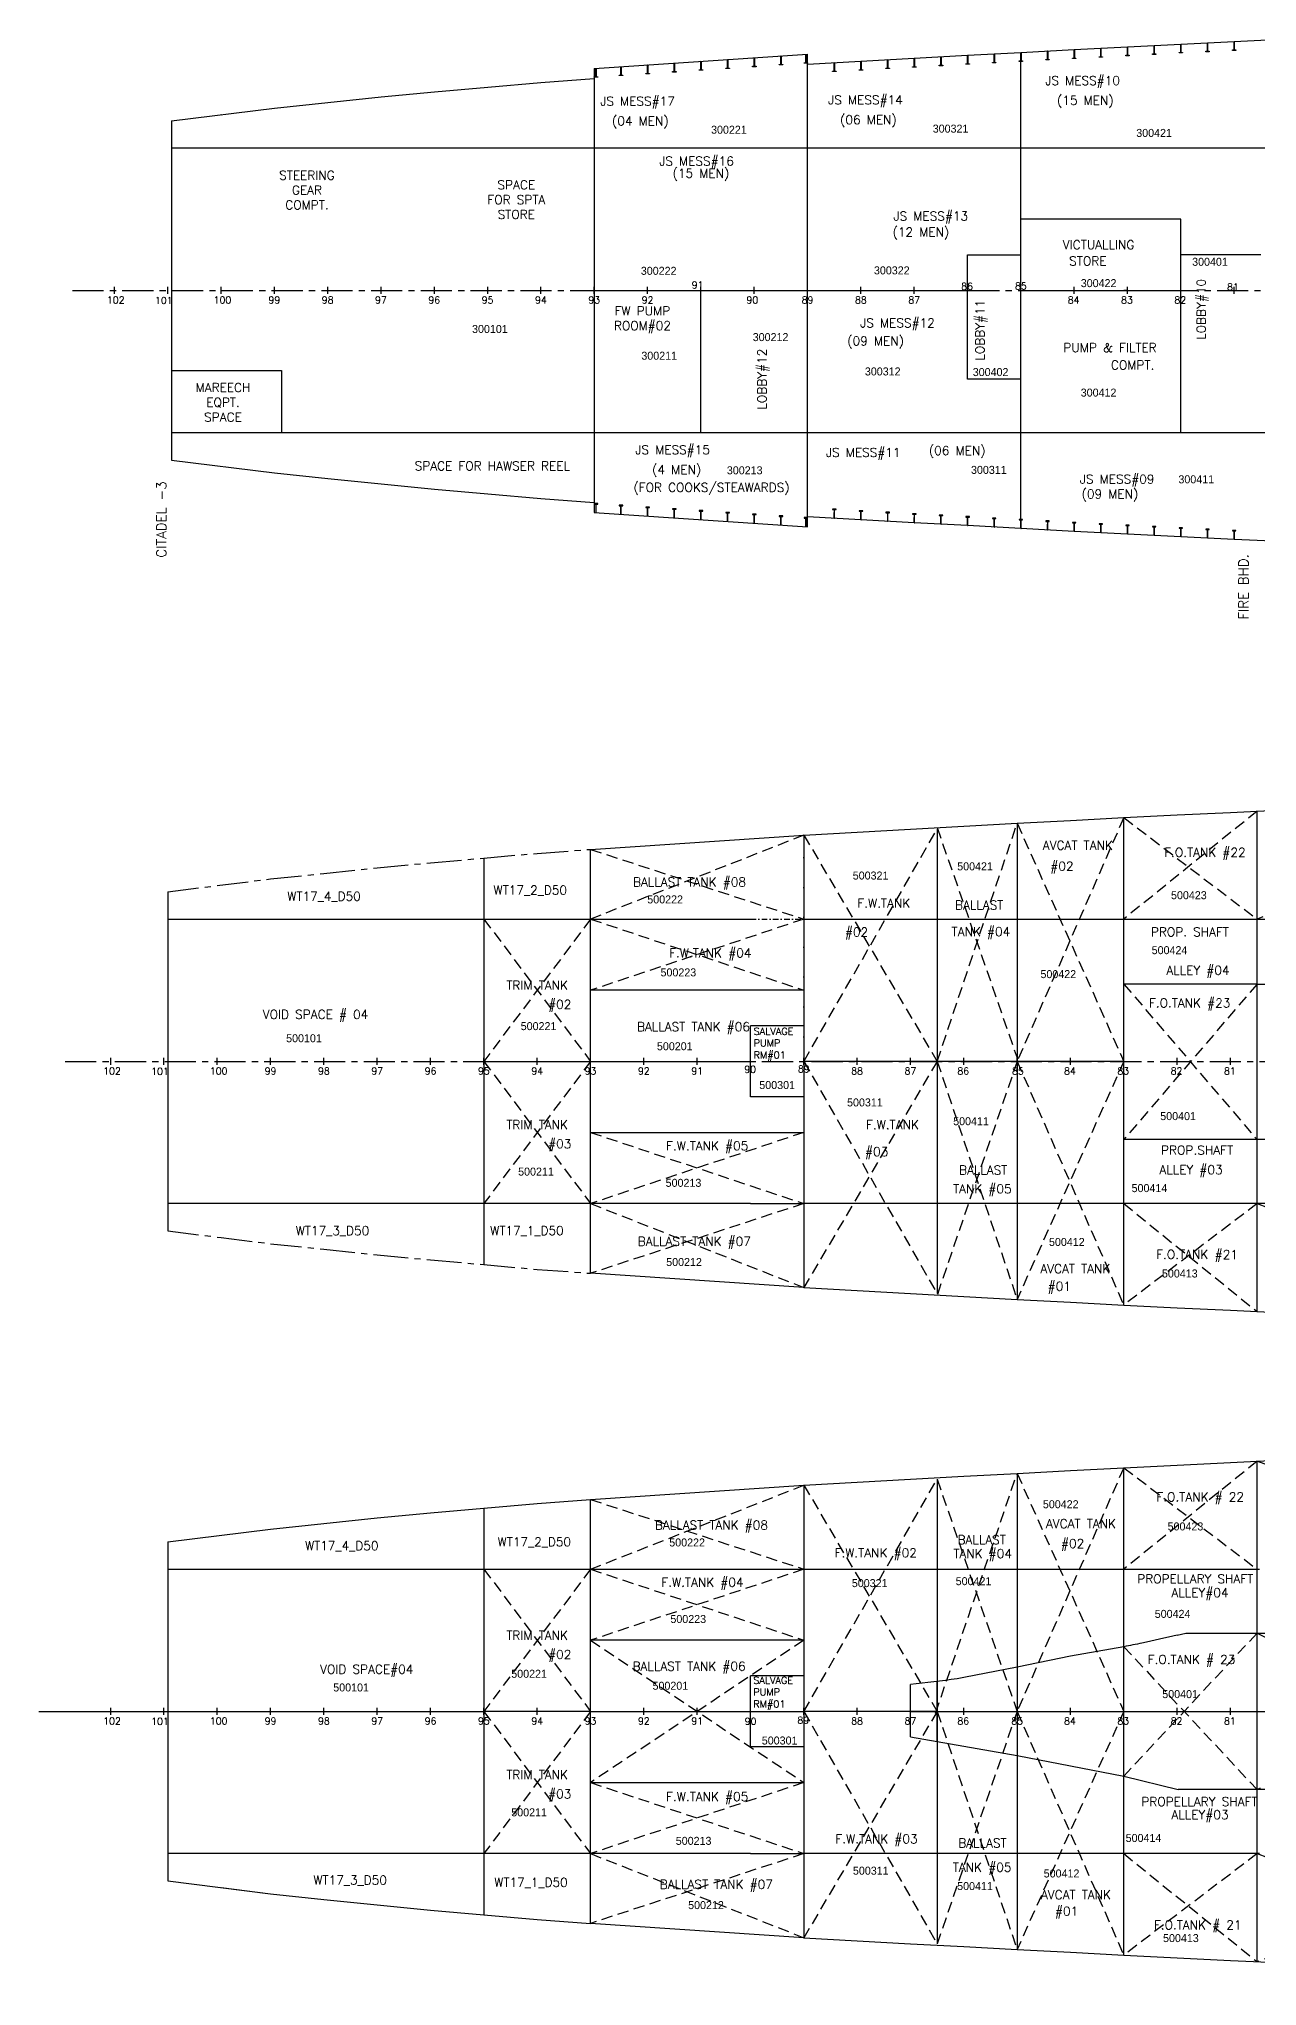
# Model space of a CAD drawing. Header units: millimetres. Extents: x 4499 to 177087, y -131598 to 56514.
# Drawn here: x 6925 to 41195, y -131598 to -76835 of the extents above; entities that cross this region are included whole.
import ezdxf
from ezdxf.enums import TextEntityAlignment as Align

# ---------------------------------------------------------------- set-up
doc = ezdxf.new("R2010")
doc.units = ezdxf.units.MM
doc.header["$LTSCALE"] = 700
doc.header["$MEASUREMENT"] = 0
for name, pattern in [('CENTER', [2, 1.25, -0.25, 0.25, -0.25]), ('CL', [375, 300, -25, 25, -25]), ('DASHDOT2', [0.5, 0.25, -0.125, 0, -0.125]), ('DASHED', [0.75, 0.5, -0.25]), ('DOTDASH', [1.2, 0.6, -0.3, 0, -0.3]), ('DOTDASH1', [1600, 1000, -250, 100, -250]), ('H', [600, 300, -300])]:
    doc.linetypes.add(name, pattern=pattern)
for name, color, linetype in [('00', 7, 'Continuous'), ('01', 7, 'Continuous'), ('3 DECK', 7, 'Continuous'), ('4 DECK', 7, 'Continuous'), ('AP & CLS', 7, 'Continuous'), ('COMPT.NOS', 4, 'Continuous'), ('COMPTNAME', 7, 'Continuous'), ('EDC', 7, 'Continuous'), ('HOLD', 7, 'Continuous')]:
    doc.layers.add(name, color=color, linetype=linetype)
doc.styles.add('ROMANS', font='romans.shx', dxfattribs={"height": 150})
doc.styles.add('style1', font='romans.shx', dxfattribs={"height": 250})

msp = doc.modelspace()

# ---------------------------------------------------------------- linework, layer by layer
at = {"color": 18, "true_color": 0x000000}
for p, q in [((34550, -90604), (34550, -77213)), ((22549, -77665), (22549, -90151)), ((28550, -90553), (28550, -77263)), ((60051, -79908), (10655, -79908)), ((39050, -81908), (34550, -81908)), ((39050, -87909), (39050, -81908)), ((10549, -84008), (10549, -83808)), ((12049, -84008), (12049, -83808)), ((13549, -84008), (13549, -83808)), ((15049, -84008), (15049, -83808)), ((16549, -84008), (16549, -83808)), ((18049, -84008), (18049, -83808)), ((19549, -84008), (19549, -83808)), ((21049, -84008), (21049, -83808)), ((22549, -84008), (22549, -83808)), ((22549, -83908), (33050, -83908)), ((24050, -84008), (24050, -83808)), ((25550, -84008), (25550, -83808)), ((25550, -87909), (25550, -83908)), ((27050, -84008), (27050, -83808)), ((28550, -84008), (28550, -83808)), ((30050, -84008), (30050, -83808)), ((31550, -84008), (31550, -83808)), ((33050, -84008), (33050, -83808)), ((33050, -86408), (33050, -83908)), ((34550, -84008), (34550, -83808)), ((34550, -83908), (39050, -83908)), ((36050, -84008), (36050, -83808)), ((37550, -84008), (37550, -83808)), ((39050, -84008), (39050, -83808)), ((40550, -84008), (40550, -83808)), ((34550, -86408), (33050, -86408)), ((57551, -87909), (10655, -87909)), ((32194, -99057), (32194, -112123)), ((34444, -98895), (34444, -112285)), ((37445, -112444), (37445, -98736)), ((22444, -111551), (22444, -99629)), ((28444, -99227), (28444, -111953)), ((19444, -99872), (19444, -111308)), ((10549, -101590), (26944, -101590)), ((28444, -101590), (59946, -101590)), ((41195, -103416), (37445, -103416)), ((41195, -103416), (59946, -103416)), ((28444, -103590), (22444, -103590)), ((26944, -106590), (26944, -104590)), ((28444, -104590), (26944, -104590)), ((40445, -105690), (40445, -105490)), ((28444, -106590), (26944, -106590)), ((22444, -107590), (28444, -107590)), ((39202, -107790), (37445, -107790)), ((57446, -107790), (39202, -107790)), ((26944, -109590), (10549, -109590)), ((57446, -109590), (28444, -109590)), ((34444, -117178), (34444, -130569)), ((37445, -122053), (37445, -117019)), ((28444, -117510), (28444, -130237)), ((28444, -117510), (28444, -123873)), ((32194, -117340), (32194, -130407)), ((19444, -118155), (19444, -129592)), ((22444, -129835), (22444, -117912)), ((10549, -119873), (26944, -119873)), ((26944, -119873), (28444, -119873)), ((28444, -119873), (41267, -119873)), ((28444, -121873), (22444, -121873)), ((37445, -125693), (37445, -122053)), ((38945, -121733), (39195, -121673)), ((39195, -121673), (59946, -121673)), ((34444, -122633), (34444, -125113)), ((26944, -124873), (26944, -122873)), ((28444, -122873), (26944, -122873)), ((31444, -124585), (31444, -123115)), ((32194, -124717), (32194, -123030)), ((23944, -123973), (23944, -123773)), ((25444, -123973), (25444, -123773)), ((26944, -123973), (26944, -123773)), ((28444, -123973), (28444, -123773)), ((32194, -123873), (28444, -123873)), ((29944, -123973), (29944, -123773)), ((31444, -123873), (32194, -123873)), ((32194, -123873), (37445, -123873)), ((37445, -123873), (59946, -123873)), ((31444, -124585), (34444, -125113)), ((28444, -124873), (26944, -124873)), ((34444, -125113), (37445, -125693)), ((22444, -125873), (28444, -125873)), ((37445, -130728), (37445, -125693)), ((37445, -125693), (38975, -126074)), ((59946, -126074), (38975, -126074)), ((26944, -127874), (10549, -127874)), ((26944, -127874), (28444, -127874)), ((41267, -127874), (28444, -127874))]:
    msp.add_line(p, q, dxfattribs=at)
at = {"color": 18, "linetype": 'ByBlock', "true_color": 0x000000}
for p, q in [((33050, -83908), (33050, -82909)), ((33050, -82909), (34550, -82909))]:
    msp.add_line(p, q, dxfattribs=at)
at = {"color": 18, "linetype": 'CENTER', "true_color": 0x000000}
for p, q in [((7870, -83908), (163784, -83908)), ((7664, -105590), (163779, -105590))]:
    msp.add_line(p, q, dxfattribs=at)
at = {"color": 18, "linetype": 'Continuous', "true_color": 0x000000}
for p, q in [((9049, -84008), (9049, -83808)), ((41195, -112628), (41195, -98552)), ((8943, -105690), (8943, -105490)), ((10443, -105690), (10443, -105490)), ((11943, -105690), (11943, -105490)), ((13443, -105690), (13443, -105490)), ((14943, -105690), (14943, -105490)), ((16444, -105690), (16444, -105490)), ((17944, -105690), (17944, -105490)), ((19444, -105690), (19444, -105490)), ((20944, -105690), (20944, -105490)), ((22444, -105690), (22444, -105490)), ((23944, -105690), (23944, -105490)), ((25444, -105690), (25444, -105490)), ((26944, -105690), (26944, -105490)), ((28444, -105690), (28444, -105490)), ((29944, -105690), (29944, -105490)), ((31444, -105690), (31444, -105490)), ((32944, -105690), (32944, -105490)), ((34444, -105690), (34444, -105490)), ((35944, -105690), (35944, -105490)), ((37445, -105590), (37445, -105390)), ((38945, -105690), (38945, -105490)), ((26944, -109590), (28444, -109590)), ((41195, -130911), (41195, -116836)), ((32944, -123973), (32944, -123773)), ((34444, -123973), (34444, -123773)), ((35944, -123973), (35944, -123773)), ((37445, -123973), (37445, -123773)), ((38945, -123973), (38945, -123773)), ((40445, -123973), (40445, -123773))]:
    msp.add_line(p, q, dxfattribs=at)
at = {"color": 18, "linetype": 'DASHED', "lineweight": -2, "ltscale": 0.9, "true_color": 0x000000, "transparency": 33554534}
for p, q in [((41195, -98552), (37445, -101590)), ((50195, -98178), (41195, -101590)), ((28444, -105590), (32194, -99057)), ((32194, -105590), (34444, -98895)), ((32194, -99016), (34444, -105490)), ((37445, -98736), (34444, -105590)), ((34444, -98895), (37445, -105590)), ((37445, -98736), (41195, -101590)), ((28444, -99227), (22444, -101590)), ((22444, -99629), (28444, -101590)), ((28444, -99227), (32194, -105590)), ((22444, -101590), (19444, -105590)), ((19444, -101590), (22444, -105590)), ((28444, -101590), (22444, -103590)), ((22444, -101590), (28444, -103590)), ((41195, -103416), (37445, -107790)), ((37445, -103416), (41195, -107790)), ((22444, -105590), (19444, -109590)), ((19444, -105590), (22444, -109590)), ((32194, -105590), (28444, -111953)), ((28444, -105590), (32194, -112123)), ((34444, -105590), (32194, -112164)), ((32194, -105590), (34444, -112285)), ((37445, -105590), (34444, -112285)), ((34444, -105590), (37445, -112444)), ((28444, -107590), (22444, -109590)), ((22444, -107590), (28444, -109590)), ((28444, -109590), (22444, -111551)), ((22444, -109590), (28444, -111953)), ((37445, -109590), (41195, -112628)), ((41195, -109590), (37445, -112444)), ((41195, -109590), (50195, -113002)), ((32151, -123919), (34444, -117178)), ((37445, -117019), (34444, -123873)), ((34444, -117178), (37445, -123873)), ((41195, -116836), (37445, -119873)), ((37445, -117019), (41195, -119873)), ((41195, -116836), (50195, -119873)), ((22444, -119873), (28444, -117510)), ((28444, -123873), (32194, -117340)), ((28444, -117510), (32194, -123873)), ((32194, -117340), (34444, -123873)), ((22444, -117912), (28444, -119873)), ((22444, -119873), (19444, -123873)), ((19444, -119873), (22444, -123873)), ((22444, -119873), (28444, -121873)), ((28444, -119873), (22444, -121873)), ((22444, -121873), (28444, -125873)), ((28444, -121873), (22444, -125873)), ((41195, -121673), (37445, -125693)), ((37445, -122053), (41195, -126074)), ((41195, -121673), (50195, -126074)), ((50195, -121673), (41195, -126074)), ((22444, -123873), (19444, -127874)), ((19444, -123873), (22444, -127874)), ((32194, -123873), (28444, -130237)), ((28444, -123873), (32194, -130407)), ((34444, -123873), (32194, -130407)), ((32194, -123873), (34444, -130569)), ((37445, -123873), (34444, -130569)), ((34444, -123873), (37445, -130728)), ((22444, -125873), (28444, -127874)), ((28444, -125873), (22444, -127874)), ((22444, -127874), (28444, -130237)), ((28444, -127874), (22444, -129835)), ((41195, -127874), (37445, -130728)), ((37445, -127874), (41195, -130911)), ((41195, -127874), (50195, -131286)), ((50195, -127874), (41195, -130911))]:
    msp.add_line(p, q, dxfattribs=at)
at = {"color": 18, "linetype": 'DOTDASH', "true_color": 0x000000}
msp.add_line((28444, -99227), (28444, -105590), dxfattribs=at)
at = {"color": 18, "linetype": 'DASHDOT2', "ltscale": 0.9, "true_color": 0x000000}
msp.add_line((26944, -101590), (28444, -101590), dxfattribs=at)
at = {"color": 18, "linetype": 'DOTDASH1', "true_color": 0x000000}
for p, q in [((19444, -105590), (26944, -105590)), ((37445, -105590), (28444, -105590)), ((8943, -123973), (8943, -123773)), ((10443, -123973), (10443, -123773)), ((11943, -123973), (11943, -123773)), ((13443, -123973), (13443, -123773)), ((14943, -123973), (14943, -123773)), ((16444, -123973), (16444, -123773)), ((17944, -123973), (17944, -123773)), ((19444, -123973), (19444, -123773)), ((22444, -123873), (19444, -123873)), ((20944, -123973), (20944, -123773)), ((22444, -123973), (22444, -123773)), ((22444, -123873), (28444, -123873)), ((31444, -123973), (31444, -123773))]:
    msp.add_line(p, q, dxfattribs=at)
at = {"color": 18, "true_color": 0x000000}
msp.add_lwpolyline([(12049, -78965), (12077, -78962)], dxfattribs=at)
msp.add_lwpolyline([(38945, -121733, -0.004186), (37957, -121953, -0.008118), (37445, -122053), (35944, -122321), (34444, -122633), (32944, -122923, -0.012136), (32754, -122955, -0.009663), (31444, -123115)], format="xyb", dxfattribs=at)
at = {"layer": '00', "color": 18, "true_color": 0x000000}
msp.add_line((41300, -82908), (39050, -82908), dxfattribs=at)
at = {"layer": '01', "color": 18, "linetype": 'ByBlock', "true_color": 0x000000}
for p, q in [((34550, -77213), (34550, -77372)), ((35300, -77173), (35300, -77332)), ((36050, -77133), (36050, -77385)), ((36800, -77094), (36800, -77108)), ((37550, -77054), (37550, -77201)), ((38300, -77016), (38300, -77268)), ((39050, -76978), (39050, -77230)), ((39800, -76942), (39800, -77194)), ((40550, -76906), (40550, -77065)), ((23299, -77615), (23299, -77867)), ((24050, -77565), (24050, -77817)), ((24800, -77515), (24800, -77558)), ((25550, -77464), (25550, -77497)), ((26300, -77414), (26300, -77666)), ((27050, -77364), (27050, -77616)), ((27800, -77314), (27800, -77491)), ((28500, -77267), (28500, -77426)), ((29300, -77503), (29300, -77662)), ((30050, -77460), (30050, -77712)), ((31550, -77375), (31550, -77522)), ((32300, -77335), (32300, -77587)), ((33050, -77294), (33050, -77546)), ((33800, -77254), (33800, -77506)), ((30050, -83908), (30150, -83908)), ((37550, -83908), (37450, -83908)), ((37550, -83908), (37650, -83908)), ((23299, -90202), (23299, -89950)), ((24050, -90252), (24050, -90000)), ((24800, -90302), (24800, -90050)), ((25550, -90352), (25550, -90100)), ((26300, -90403), (26300, -90151)), ((27050, -90453), (27050, -90201)), ((27800, -90503), (27800, -90251)), ((28500, -90550), (28500, -90298)), ((29300, -90314), (29300, -90155)), ((30050, -90357), (30050, -90105)), ((31550, -90442), (31550, -90294)), ((32300, -90482), (32300, -90230)), ((33050, -90523), (33050, -90271)), ((33800, -90563), (33800, -90311)), ((30800, -90399), (30800, -90385)), ((34550, -90604), (34550, -90445)), ((35300, -90644), (35300, -90485)), ((36050, -90684), (36050, -90432)), ((36800, -90723), (36800, -90709)), ((37550, -90763), (37550, -90615)), ((38300, -90801), (38300, -90549)), ((39050, -90839), (39050, -90587)), ((39800, -90875), (39800, -90623)), ((40550, -90911), (40550, -90752))]:
    msp.add_line(p, q, dxfattribs=at)
at = {"layer": '3 DECK', "color": 18, "true_color": 0x000000}
for p, q in [((22549, -77665), (28550, -77263)), ((22549, -90151), (28550, -90553))]:
    msp.add_line(p, q, dxfattribs=at)
for points in [[(28550, -77545), (30050, -77460), (31550, -77375), (33050, -77294), (34550, -77213), (36050, -77133), (37550, -77054), (39050, -76978), (40550, -76906), (42050, -76835)], [(34554, -77213), (34554, -77453), (34582, -77453), (34600, -77453), (34600, -77465), (34582, -77465), (34500, -77465), (34500, -77453), (34546, -77453), (34546, -77213), (34554, -77213)], [(35304, -77173), (35304, -77413), (35332, -77413), (35350, -77413), (35350, -77425), (35332, -77425), (35250, -77425), (35250, -77413), (35296, -77413), (35296, -77173), (35304, -77173)], [(36054, -77133), (36054, -77373), (36083, -77373), (36100, -77373), (36100, -77385), (36082, -77385), (36000, -77385), (36000, -77373), (36046, -77373), (36046, -77133), (36054, -77133)], [(36804, -77093), (36804, -77334), (36833, -77334), (36850, -77334), (36850, -77346), (36832, -77346), (36750, -77346), (36750, -77334), (36796, -77334), (36796, -77094), (36804, -77093)], [(37554, -77054), (37554, -77294), (37583, -77294), (37600, -77294), (37600, -77306), (37582, -77306), (37500, -77306), (37500, -77294), (37546, -77294), (37546, -77054), (37554, -77054)], [(38304, -77016), (38304, -77256), (38333, -77256), (38350, -77256), (38350, -77268), (38333, -77268), (38250, -77268), (38250, -77256), (38296, -77256), (38296, -77016), (38304, -77016)], [(39054, -76978), (39054, -77218), (39083, -77218), (39100, -77218), (39100, -77230), (39083, -77230), (39000, -77230), (39000, -77218), (39046, -77218), (39046, -76978), (39054, -76978)], [(39804, -76942), (39804, -77182), (39833, -77182), (39850, -77182), (39850, -77194), (39833, -77194), (39750, -77194), (39750, -77182), (39796, -77182), (39796, -76942), (39804, -76942)], [(40554, -76906), (40554, -77146), (40583, -77146), (40600, -77146), (40600, -77158), (40583, -77158), (40500, -77158), (40500, -77146), (40546, -77146), (40546, -76906), (40554, -76906)], [(22603, -77662), (22603, -77902), (22632, -77902), (22649, -77902), (22649, -77914), (22632, -77914), (22549, -77914), (22549, -77902), (22595, -77902), (22595, -77662), (22603, -77662)], [(23303, -77615), (23303, -77855), (23332, -77855), (23349, -77855), (23349, -77867), (23332, -77867), (23249, -77867), (23249, -77855), (23295, -77855), (23296, -77615), (23303, -77615)], [(24053, -77565), (24054, -77805), (24082, -77805), (24100, -77805), (24100, -77817), (24082, -77817), (24000, -77817), (24000, -77805), (24046, -77805), (24046, -77565), (24053, -77565)], [(24803, -77514), (24803, -77755), (24832, -77755), (24849, -77755), (24849, -77767), (24832, -77767), (24749, -77767), (24749, -77755), (24795, -77755), (24796, -77515), (24803, -77514)], [(25554, -77464), (25554, -77704), (25582, -77704), (25600, -77704), (25600, -77716), (25582, -77716), (25500, -77716), (25500, -77704), (25546, -77704), (25546, -77465), (25554, -77464)], [(26304, -77414), (26304, -77654), (26332, -77654), (26350, -77654), (26350, -77666), (26332, -77666), (26250, -77666), (26250, -77654), (26296, -77654), (26296, -77414), (26304, -77414)], [(27054, -77364), (27054, -77604), (27082, -77604), (27100, -77604), (27100, -77616), (27082, -77616), (27000, -77616), (27000, -77604), (27046, -77604), (27046, -77364), (27054, -77364)], [(27804, -77313), (27804, -77554), (27832, -77554), (27850, -77554), (27850, -77566), (27832, -77566), (27750, -77566), (27750, -77554), (27796, -77554), (27796, -77314), (27804, -77313)], [(28504, -77267), (28504, -77507), (28532, -77507), (28550, -77507), (28550, -77519), (28532, -77519), (28450, -77519), (28450, -77507), (28496, -77507), (28496, -77267), (28504, -77267)], [(29304, -77502), (29304, -77743), (29332, -77743), (29350, -77743), (29350, -77755), (29332, -77755), (29250, -77755), (29250, -77743), (29296, -77743), (29296, -77503), (29304, -77502)], [(30054, -77460), (30054, -77700), (30082, -77700), (30100, -77700), (30100, -77712), (30082, -77712), (30000, -77712), (30000, -77700), (30046, -77700), (30046, -77460), (30054, -77460)], [(30804, -77417), (30804, -77658), (30832, -77658), (30850, -77658), (30850, -77670), (30832, -77670), (30750, -77670), (30750, -77658), (30796, -77658), (30796, -77418), (30804, -77417)], [(31554, -77375), (31554, -77615), (31582, -77615), (31600, -77615), (31600, -77627), (31582, -77627), (31500, -77627), (31500, -77615), (31546, -77615), (31546, -77375), (31554, -77375)], [(32304, -77334), (32304, -77575), (32332, -77575), (32350, -77575), (32350, -77587), (32332, -77587), (32250, -77587), (32250, -77575), (32296, -77575), (32296, -77335), (32304, -77334)], [(33054, -77294), (33054, -77534), (33082, -77534), (33100, -77534), (33100, -77546), (33082, -77546), (33000, -77546), (33000, -77534), (33046, -77534), (33046, -77294), (33054, -77294)], [(33804, -77253), (33804, -77494), (33832, -77494), (33850, -77494), (33850, -77506), (33832, -77506), (33750, -77506), (33750, -77494), (33796, -77494), (33796, -77254), (33804, -77253)], [(10655, -79139), (13549, -78778), (15049, -78621), (16549, -78465), (18049, -78323), (19549, -78190), (21049, -78058), (22549, -77947)], [(10655, -79139), (10655, -88678)], [(10655, -88678), (13549, -89039), (15049, -89196), (16549, -89352), (18049, -89494), (19549, -89627), (21049, -89759), (22549, -89870)], [(22603, -90155), (22603, -89915), (22632, -89915), (22649, -89915), (22649, -89903), (22632, -89903), (22549, -89903), (22549, -89915), (22595, -89915), (22595, -90154), (22603, -90155)], [(23303, -90202), (23303, -89962), (23332, -89962), (23349, -89962), (23349, -89950), (23332, -89950), (23249, -89950), (23249, -89962), (23295, -89962), (23296, -90201), (23303, -90202)], [(24053, -90252), (24054, -90012), (24082, -90012), (24100, -90012), (24100, -90000), (24082, -90000), (24000, -90000), (24000, -90012), (24046, -90012), (24046, -90252), (24053, -90252)], [(24803, -90302), (24803, -90062), (24832, -90062), (24849, -90062), (24849, -90050), (24832, -90050), (24749, -90050), (24749, -90062), (24795, -90062), (24796, -90302), (24803, -90302)], [(25554, -90353), (25554, -90112), (25582, -90112), (25600, -90112), (25600, -90100), (25582, -90100), (25500, -90100), (25500, -90112), (25546, -90112), (25546, -90352), (25554, -90353)], [(26304, -90403), (26304, -90163), (26332, -90163), (26350, -90163), (26350, -90151), (26332, -90151), (26250, -90151), (26250, -90163), (26296, -90163), (26296, -90402), (26304, -90403)], [(27054, -90453), (27054, -90213), (27082, -90213), (27100, -90213), (27100, -90201), (27082, -90201), (27000, -90201), (27000, -90213), (27046, -90213), (27046, -90453), (27054, -90453)], [(27804, -90503), (27804, -90263), (27832, -90263), (27850, -90263), (27850, -90251), (27832, -90251), (27750, -90251), (27750, -90263), (27796, -90263), (27796, -90503), (27804, -90503)], [(28504, -90550), (28504, -90310), (28532, -90310), (28550, -90310), (28550, -90298), (28532, -90298), (28450, -90298), (28450, -90310), (28496, -90310), (28496, -90550), (28504, -90550)], [(42050, -90982), (40550, -90911), (39050, -90839), (37550, -90763), (36050, -90684), (34550, -90604), (33050, -90523), (31550, -90442), (30050, -90357), (28550, -90272)], [(29304, -90314), (29304, -90074), (29332, -90074), (29350, -90074), (29350, -90062), (29332, -90062), (29250, -90062), (29250, -90074), (29296, -90074), (29296, -90314), (29304, -90314)], [(30054, -90357), (30054, -90117), (30082, -90117), (30100, -90117), (30100, -90105), (30082, -90105), (30000, -90105), (30000, -90117), (30046, -90117), (30046, -90356), (30054, -90357)], [(30804, -90399), (30804, -90159), (30832, -90159), (30850, -90159), (30850, -90147), (30832, -90147), (30750, -90147), (30750, -90159), (30796, -90159), (30796, -90399), (30804, -90399)], [(31554, -90442), (31554, -90202), (31582, -90202), (31600, -90202), (31600, -90190), (31582, -90190), (31500, -90190), (31500, -90202), (31546, -90202), (31546, -90441), (31554, -90442)], [(32304, -90482), (32304, -90242), (32332, -90242), (32350, -90242), (32350, -90230), (32332, -90230), (32250, -90230), (32250, -90242), (32296, -90242), (32296, -90482), (32304, -90482)], [(33054, -90523), (33054, -90283), (33082, -90283), (33100, -90283), (33100, -90271), (33082, -90271), (33000, -90271), (33000, -90283), (33046, -90283), (33046, -90522), (33054, -90523)], [(33804, -90563), (33804, -90323), (33832, -90323), (33850, -90323), (33850, -90311), (33832, -90311), (33750, -90311), (33750, -90323), (33796, -90323), (33796, -90563), (33804, -90563)], [(34554, -90604), (34554, -90364), (34582, -90364), (34600, -90364), (34600, -90352), (34582, -90352), (34500, -90352), (34500, -90364), (34546, -90364), (34546, -90603), (34554, -90604)], [(35304, -90644), (35304, -90404), (35332, -90404), (35350, -90404), (35350, -90392), (35332, -90392), (35250, -90392), (35250, -90404), (35296, -90404), (35296, -90643), (35304, -90644)], [(36054, -90684), (36054, -90444), (36083, -90444), (36100, -90444), (36100, -90432), (36082, -90432), (36000, -90432), (36000, -90444), (36046, -90444), (36046, -90683), (36054, -90684)], [(36804, -90723), (36804, -90483), (36833, -90483), (36850, -90483), (36850, -90471), (36832, -90471), (36750, -90471), (36750, -90483), (36796, -90483), (36796, -90723), (36804, -90723)], [(37554, -90763), (37554, -90523), (37583, -90523), (37600, -90523), (37600, -90511), (37582, -90511), (37500, -90511), (37500, -90523), (37546, -90523), (37546, -90762), (37554, -90763)], [(38304, -90801), (38304, -90561), (38333, -90561), (38350, -90561), (38350, -90549), (38333, -90549), (38250, -90549), (38250, -90561), (38296, -90561), (38296, -90800), (38304, -90801)], [(39054, -90839), (39054, -90599), (39083, -90599), (39100, -90599), (39100, -90587), (39083, -90587), (39000, -90587), (39000, -90599), (39046, -90599), (39046, -90838), (39054, -90839)], [(39804, -90875), (39804, -90635), (39833, -90635), (39850, -90635), (39850, -90623), (39833, -90623), (39750, -90623), (39750, -90635), (39796, -90635), (39796, -90874), (39804, -90875)], [(40554, -90911), (40554, -90671), (40583, -90671), (40600, -90671), (40600, -90659), (40583, -90659), (40500, -90659), (40500, -90671), (40546, -90671), (40546, -90910), (40554, -90911)]]:
    msp.add_lwpolyline(points, dxfattribs=at)
at = {"layer": '4 DECK', "color": 18, "linetype": 'Continuous', "true_color": 0x000000}
for p, q in [((22444, -99629), (28444, -99227)), ((28444, -111953), (22444, -111551))]:
    msp.add_line(p, q, dxfattribs=at)
at = {"layer": '4 DECK', "color": 18, "true_color": 0x000000}
for points in [[(28444, -99227), (29944, -99142), (31444, -99057), (32944, -98976), (34444, -98895), (35944, -98815), (37445, -98736), (38945, -98660), (40445, -98588), (41945, -98517), (43445, -98447), (44945, -98386), (46445, -98326), (47945, -98266), (49445, -98207), (50945, -98149), (52445, -98097), (53945, -98047), (55445, -97997), (56945, -97948), (58446, -97904), (59946, -97866)], [(28444, -111953), (29944, -112038), (31444, -112123), (32944, -112204), (34444, -112285), (35944, -112365), (37445, -112444), (38945, -112520), (40445, -112592), (41945, -112663), (43445, -112733), (44945, -112794), (46445, -112854), (47945, -112914), (49445, -112973), (50945, -113031), (52445, -113083), (53945, -113133), (55445, -113183), (56945, -113232), (58446, -113276), (59946, -113314)]]:
    msp.add_lwpolyline(points, dxfattribs=at)
at = {"layer": '4 DECK', "color": 18, "linetype": 'CENTER', "true_color": 0x000000}
for points in [[(10549, -100821), (13443, -100460), (14943, -100303), (16444, -100147), (17944, -100005), (19444, -99872), (20944, -99740), (22444, -99629)], [(10549, -110359), (12053, -110547), (13443, -110720), (14943, -110877), (16444, -111033), (17944, -111175), (19444, -111308), (20944, -111440), (22444, -111551)]]:
    msp.add_lwpolyline(points, dxfattribs=at)
at = {"layer": '4 DECK', "color": 18, "linetype": 'CL', "true_color": 0x000000}
msp.add_lwpolyline([(10549, -100821), (10549, -110359)], dxfattribs=at)
at = {"layer": 'AP & CLS', "color": 18, "true_color": 0x000000}
msp.add_line((6925, -123873), (19444, -123873), dxfattribs=at)
at = {"layer": 'EDC', "color": 18, "linetype": 'H', "ltscale": 0.5, "true_color": 0x000000}
for p, q in [((10655, -86162), (13749, -86162)), ((13749, -86162), (13749, -87909))]:
    msp.add_line(p, q, dxfattribs=at)
at = {"layer": 'HOLD', "color": 18, "true_color": 0x000000}
for p, q in [((22444, -117912), (28444, -117510)), ((28444, -130237), (22444, -129835))]:
    msp.add_line(p, q, dxfattribs=at)
for points in [[(28444, -117510), (29944, -117425), (31444, -117340), (32944, -117259), (34444, -117178), (35944, -117098), (37445, -117019), (38945, -116943), (40445, -116871), (41945, -116800), (43445, -116730), (44945, -116669), (46445, -116609), (47945, -116549), (49445, -116490), (50945, -116432), (52445, -116380), (53945, -116330), (55445, -116280), (56945, -116231), (58446, -116187), (59946, -116149)], [(28444, -130237), (29944, -130322), (31444, -130407), (32944, -130488), (34444, -130569), (35944, -130649), (37445, -130728), (38945, -130804), (40445, -130876), (41945, -130947), (43445, -131017), (44945, -131078), (46445, -131138), (47945, -131198), (49445, -131257), (50945, -131315), (52445, -131367), (53945, -131417), (55445, -131467), (56945, -131516), (58446, -131560), (59946, -131598)]]:
    msp.add_lwpolyline(points, dxfattribs=at)
at = {"layer": 'HOLD', "color": 18, "linetype": 'DOTDASH1', "true_color": 0x000000}
for points in [[(10549, -119104), (13443, -118743), (14943, -118586), (16444, -118430), (17944, -118288), (19444, -118155), (20944, -118023), (22444, -117912)], [(10549, -119104), (10549, -128643)], [(10549, -128643), (13443, -129004)], [(12053, -128830), (13443, -129004), (14943, -129161), (16444, -129317), (17944, -129459), (19444, -129592), (20944, -129724), (22444, -129835)]]:
    msp.add_lwpolyline(points, dxfattribs=at)

# ---------------------------------------------------------------- texts
at = {"color": 18, "true_color": 0x000000, "style": 'ROMANS'}
for s, p in [('91', (25455, -83851)), ('86', (33035, -83889)), ('85', (34550, -83880)), ('81', (40516, -83904)), ('102', (9086, -84274)), ('101', (10437, -84286)), ('100', (12087, -84274)), ('100', (12087, -84274)), ('99', (13547, -84274)), ('98', (15047, -84274)), ('97', (16547, -84274)), ('96', (18047, -84274)), ('95', (19547, -84274)), ('94', (21047, -84274)), ('93', (22547, -84274)), ('92', (24047, -84274)), ('90', (26995, -84274)), ('89', (28548, -84274)), ('88', (30048, -84274)), ('87', (31548, -84274)), ('84', (36035, -84274)), ('83', (37535, -84274)), ('82', (39035, -84274)), ('102', (8981, -105956)), ('101', (10331, -105968)), ('100', (11981, -105956)), ('100', (11981, -105956)), ('99', (13441, -105956)), ('98', (14941, -105956)), ('97', (16442, -105956)), ('96', (17942, -105956)), ('95', (19442, -105956)), ('94', (20942, -105956)), ('93', (22442, -105956)), ('92', (23942, -105956)), ('91', (25442, -105956)), ('90', (26933, -105912)), ('89', (28442, -105902)), ('88', (29942, -105956)), ('87', (31442, -105956)), ('86', (32929, -105956)), ('85', (34466, -105956)), ('84', (35929, -105956)), ('83', (37429, -105956)), ('82', (38929, -105956)), ('81', (40429, -105956)), ('102', (8981, -124239)), ('101', (10331, -124251)), ('100', (11981, -124239)), ('99', (13441, -124239)), ('98', (14941, -124239)), ('97', (16442, -124239)), ('96', (17942, -124239)), ('95', (19442, -124239)), ('94', (20942, -124239)), ('93', (22442, -124239)), ('92', (23942, -124239)), ('91', (25442, -124239)), ('90', (26946, -124246)), ('89', (28428, -124217)), ('88', (29942, -124239)), ('87', (31442, -124239)), ('86', (32929, -124239)), ('85', (34445, -124239)), ('84', (35929, -124239)), ('83', (37429, -124239)), ('82', (38929, -124239)), ('81', (40429, -124239))]:
    msp.add_text(s, height=192.5, dxfattribs=at).set_placement(p, align=Align.CENTER)
for s, p in [('CITADEL -3', (10508, -89278)), ('FIRE BHD.', (40949, -91327))]:
    msp.add_text(s, height=275, rotation=90, dxfattribs=at).set_placement(p, align=Align.RIGHT)
at = {"layer": 'COMPT.NOS', "color": 18, "linetype": 'ByBlock', "true_color": 0x000000, "char_height": 225, "width": 1831.54, "attachment_point": 1}
for s, insert in [('300221', (25834, -79276)), ('300321', (32070, -79245)), ('300421', (37796, -79366)), ('300322', (30416, -83232)), ('300401', (39368, -82990)), ('300222', (23858, -83244)), ('300422', (36235, -83590)), ('300101', (19110, -84880)), ('300212', (27006, -85108)), ('300211', (23873, -85632)), ('300312', (30161, -86074)), ('300402', (33196, -86092)), ('300412', (36234, -86669)), ('300213', (26278, -88855)), ('300311', (33147, -88843)), ('300411', (38982, -89108)), ('500421', (32758, -99993)), ('500321', (29820, -100252)), ('500222', (24040, -100923)), ('500423', (38774, -100805)), ('500424', (38230, -102351)), ('500223', (24412, -102976)), ('500422', (35101, -103024)), ('500221', (20479, -104487)), ('500101', (13879, -104828)), ('500201', (24311, -105053)), ('500301', (27191, -106144)), ('500311', (29660, -106633)), ('500411', (32645, -107162)), ('500401', (38471, -107018)), ('500211', (20406, -108579)), ('500213', (24556, -108894)), ('500414', (37665, -109043)), ('500412', (35341, -110557)), ('500212', (24571, -111122)), ('500413', (38519, -111444)), ('500422', (35169, -117934)), ('500423', (38678, -118558)), ('500222', (24658, -119009)), ('500321', (29794, -120152)), ('500421', (32716, -120098)), ('500424', (38316, -121018)), ('500223', (24690, -121162)), ('500101', (15205, -123087)), ('500221', (20213, -122702)), ('500201', (24187, -123039)), ('500401', (38528, -123274)), ('500301', (27261, -124579)), ('500211', (20213, -126599)), ('500213', (24841, -127401)), ('500414', (37498, -127320)), ('500311', (29825, -128240)), ('500411', (32757, -128673)), ('500412', (35192, -128318)), ('500212', (25189, -129208)), ('500413', (38550, -130136))]:
    msp.add_mtext(s, dxfattribs=dict(at, insert=insert))
at = {"layer": 'COMPTNAME', "color": 18, "linetype": 'ByBlock', "true_color": 0x000000, "style": 'style1'}
for s, height, p in [('JS MESS#10', 250, (35238, -78131)), ('JS MESS#17', 250, (22716, -78710)), ('JS MESS#14', 250, (29127, -78674)), ('(15 MEN)', 250, (35566, -78688)), ('(04 MEN)', 250, (23045, -79267)), ('(06 MEN)', 250, (29463, -79232)), ('JS MESS#16', 250, (24376, -80396)), ('(15 MEN)', 250, (24750, -80738)), ('(12 MEN)', 250, (30938, -82391)), ('JS MESS#13', 250, (30966, -81942)), ('JS MESS#12', 250, (30028, -84947)), ('(09 MEN)', 250, (29664, -85454)), ('JS MESS#15', 250, (23704, -88515)), ('JS MESS#11', 250, (29065, -88591)), ('(06 MEN)', 250, (31960, -88537)), ('(4 MEN)', 250, (24175, -89072)), ('JS MESS#09', 250, (36208, -89341)), ('(FOR COOKS/STEAWARDS)', 250.01, (23650, -89572)), ('(09 MEN)', 250, (36257, -89758))]:
    msp.add_text(s, height=height, dxfattribs=at).set_placement(p)
at = {"layer": 'COMPTNAME', "color": 18, "true_color": 0x000000, "style": 'style1'}
for s, height, p in [('VICTUALLING', 250.01, (37745, -82748)), ('STORE', 250, (36958, -83206)), ('PUMP & FILTER', 250.01, (38372, -85641)), ('COMPT.       ', 250.01, (39504, -86131)), ('F.O.TANK #22', 250.01, (40874, -99838)), ('PROP. SHAFT', 250.01, (40403, -102075)), ('ALLEY #04       ', 250.01, (41621, -103154)), ('F.O.TANK #23', 250.01, (40445, -104073)), ('PROP.SHAFT', 250, (40519, -108213)), ('ALLEY #03', 250, (40227, -108763)), ('#21', 250, (40658, -111150)), ('F.O.TANK # 22', 250.01, (40827, -117965)), ('AVCAT TANK ', 250.01, (37397, -118718)), ('F.W.TANK #02', 250.01, (31623, -119538)), ('TANK #04', 250, (34301, -119560)), ('BALLAST', 250, (34128, -119170)), ('#02', 250, (36332, -119278)), ('F.W.TANK #04', 250.01, (26748, -120366)), ('PROPELLARY SHAFT', 250.01, (41089, -120270)), ('ALLEY#04', 250, (40392, -120659)), ('TRIM TANK', 250, (21809, -121857)), ('#02', 250, (21904, -122398)), ('VOID SPACE#04', 250.01, (17460, -122813)), ('F.O.TANK # 23', 250.01, (40584, -122537)), ('TRIM TANK', 250, (21809, -125779)), ('#03', 250, (21904, -126320)), ('F.W.TANK #05', 250.01, (26881, -126395)), ('PROPELLARY SHAFT', 250.01, (41206, -126536)), ('ALLEY#03', 250, (40392, -126904)), ('F.W.TANK #03', 250.01, (31645, -127584)), ('BALLAST', 250, (34148, -127699)), ('TANK #05', 250, (34285, -128382)), ('AVCAT TANK', 250, (37085, -129154)), ('#01', 250, (36162, -129618)), ('F.O.TANK # 21', 250.01, (40756, -130003))]:
    msp.add_text(s, height=height, dxfattribs=at).set_placement(p, align=Align.RIGHT)
for s, p in [('LOBBY#10', (39748, -83583)), ('LOBBY#11', (33523, -84169)), ('LOBBY#12', (27392, -85547))]:
    msp.add_text(s, height=250, rotation=90, dxfattribs=at).set_placement(p, align=Align.RIGHT)
at = {"layer": 'COMPTNAME', "color": 18, "linetype": 'Continuous', "true_color": 0x000000, "style": 'style1'}
for s, height, p in [('AVCAT TANK ', 250.01, (37310, -99639)), ('#02', 250, (36032, -100226)), ('BALLAST TANK #08', 250.01, (26818, -100671)), ('F.W.TANK ', 250, (31609, -101265)), ('#02', 250, (30252, -102080)), ('F.W.TANK #04', 250.01, (26970, -102666)), ('VOID SPACE # 04', 250.01, (16191, -104396)), ('BALLAST TANK #06', 250.01, (26930, -104742)), ('F.W.TANK ', 250, (31853, -107496)), ('F.W.TANK #05', 250.01, (26883, -108090)), ('#03', 250, (30822, -108256)), ('BALLAST TANK #07', 250.01, (26954, -110778)), ('F.O.TANK', 250, (39824, -111145)), ('AVCAT TANK', 250, (37070, -111546)), ('#01', 250, (35959, -112042)), ('BALLAST TANK #08', 250.01, (27436, -118757)), ('BALLAST TANK #06', 250.01, (26806, -122728)), ('BALLAST TANK #07', 250.01, (27572, -128864))]:
    msp.add_text(s, height=height, dxfattribs=at).set_placement(p, align=Align.RIGHT)
at = {"layer": 'COMPTNAME', "color": 18, "linetype": 'DOTDASH1', "true_color": 0x000000, "style": 'style1'}
for s, p in [('BALLAST', (34057, -101319)), ('TANK #04', (34251, -102066)), ('TRIM TANK', (21809, -103574)), ('#02', (21904, -104114)), ('TRIM TANK', (21809, -107496)), ('#03', (21904, -108036)), ('BALLAST', (34170, -108773)), ('TANK #05', (34290, -109301))]:
    msp.add_text(s, height=250, dxfattribs=at).set_placement(p, align=Align.RIGHT)
at = {"layer": 'COMPTNAME', "color": 18, "true_color": 0x000000, "style": 'style1'}
for s, insert, char_height, width, attachment_point in [('STEERING GEAR COMPT.', (14465, -81087), 250.01, 1880.1, 5), ('SPACE FOR SPTA STORE', (20355, -81355), 250.01, 1880.1, 5), ('FW PUMP\\PROOM#02', (23903, -84733), 250, 1994.97, 5), ('MAREECH EQPT. SPACE', (12104, -87056), 250.01, 1880.1, 5), ('SPACE FOR HAWSER REEL', (19680, -88844), 250.01, 5244.72, 5), ('WT17_2_D50', (19715, -100649), 250, 1831.45, 1), ('WT17_4_D50', (13911, -100822), 250, 1831.45, 1), ('{\\Fromans.shx|c0;SALVAGE PUMP RM#01}', (27030, -104643), 200.01, 1189.55, 1), ('WT17_3_D50', (14148, -110227), 250, 1831.45, 1), ('WT17_1_D50', (19621, -110225), 250, 1831.45, 1), ('WT17_4_D50', (14410, -119089), 250, 1831.45, 1), ('WT17_2_D50', (19828, -118980), 250, 1831.45, 1), ('{\\Fromans.shx|c0;SALVAGE PUMP RM#01}', (27020, -122897), 200.01, 1189.55, 1), ('WT17_3_D50', (14647, -128493), 250, 1831.45, 1), ('WT17_1_D50', (19734, -128557), 250, 1831.45, 1)]:
    msp.add_mtext(s, dxfattribs=dict(at, insert=insert, char_height=char_height, width=width, attachment_point=attachment_point))

doc.saveas('drawing.dxf')
